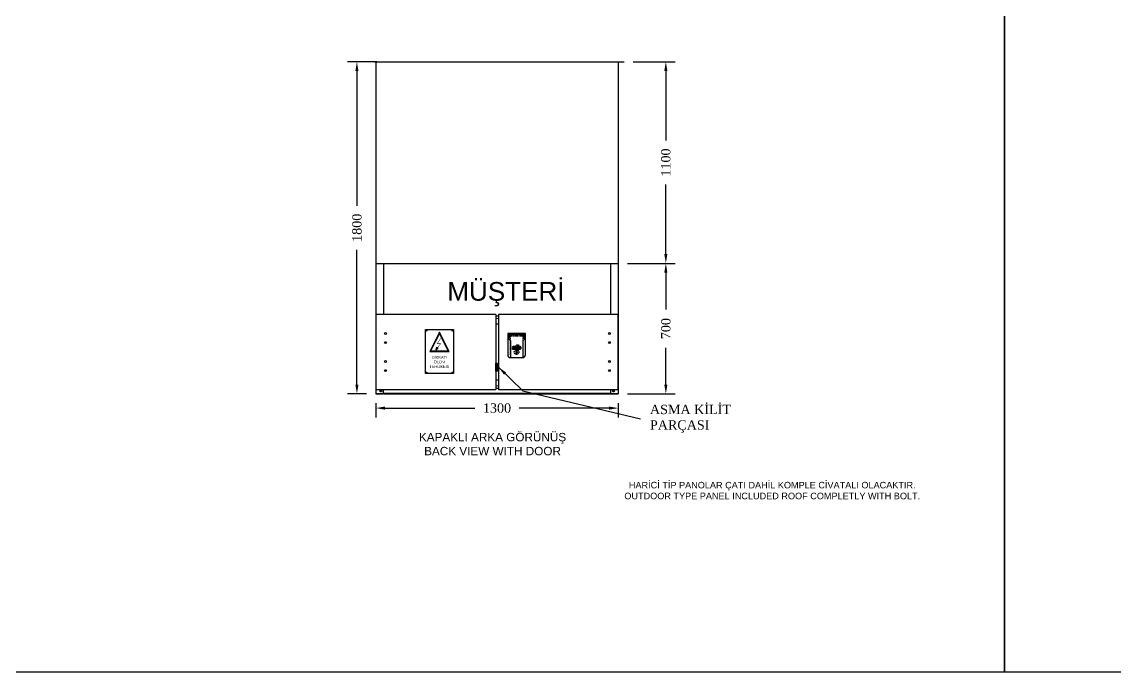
# Model space of a CAD drawing. Header units: metres. Extents: x 665631 to 671054, y 4275967 to 4279024.
# Drawn here: x 666166 to 666886, y 4275967 to 4276395 of the extents above; entities that cross this region are included whole.
import ezdxf

# ---------------------------------------------------------------- set-up
doc = ezdxf.new("R2010")
doc.units = ezdxf.units.M
doc.linetypes.add('HIDDEN', pattern=[9.525, 6.35, -3.175])
doc.layers.get('0').update_dxf_attribs({"color": 5, "lineweight": 0})
for name, color, linetype in [('AFB ANTED', 7, 'Continuous'), ('BLOKLAR', 4, 'Continuous'), ('Viewport', 7, 'Continuous'), ('VISIBLE', 7, 'Continuous')]:
    doc.layers.add(name, color=color, linetype=linetype)
doc.layers.add('HIDDEN', color=56, linetype='HIDDEN', plot=False)
doc.styles.add('SLDTEXTSTYLE0', font='arial.ttf')
doc.styles.get("Standard").update_dxf_attribs({"font": 'times.ttf'})
doc.dimstyles.new('ISO-25', dxfattribs={"dimtxt": 2.5, "dimasz": 2.5, "dimexe": 1.25, "dimexo": 0.625, "dimtad": 1, "dimtxsty": 'Standard', "dimcen": 2.5, "dimadec": 0, "dimazin": 0, "dimtfac": 1, "dimtmove": 0, "dimatfit": 3, "dimfxl": 1, "dimarcsym": 0})

# ---------------------------------------------------------------- blocks, each defined once
blk = doc.blocks.new('*D102')
at = {"color": 2, "linetype": 'Continuous', "lineweight": -2, "transparency": 16777216}
for p, q in [((-66755.7, -1647.6), (-66912.7, -1647.6)), ((-66862.7, -1697.6), (-66862.7, -2420.4)), ((-66862.7, -3379.6), (-66862.7, -2656.7)), ((-66811.5, -3429.6), (-66912.7, -3429.6))]:
    blk.add_line(p, q, dxfattribs=at)
at = {"color": 2, "linetype": 'Continuous', "lineweight": 30, "transparency": 16777216}
for points in [[(-66871.1, -1697.6), (-66854.4, -1697.6), (-66862.7, -1647.6)], [(-66871.1, -3379.6), (-66854.4, -3379.6), (-66862.7, -3429.6)]]:
    blk.add_solid(points, dxfattribs=at)
at = {"layer": 'Defpoints', "color": 0, "linetype": 'Continuous', "lineweight": 30, "transparency": 16777216}
for p in [(-66705.7, -1647.6), (-66862.7, -3429.6), (-66761.5, -3429.6)]:
    blk.add_point(p, dxfattribs=at)
at = {"color": 2, "linetype": 'Continuous', "transparency": 16777216, "insert": (-66862.7, -2538.6), "char_height": 50, "attachment_point": 5, "rotation": 90}
blk.add_mtext('1800', dxfattribs=at)
blk = doc.blocks.new('*D103')
at = {"color": 2, "linetype": 'Continuous', "lineweight": -2, "transparency": 16777216}
for p, q in [((-66761.5, -3479.6), (-66761.5, -3556.2)), ((-66711.5, -3506.2), (-66229.6, -3506.2)), ((-65511.5, -3506.2), (-65993.3, -3506.2)), ((-65461.5, -3479.6), (-65461.5, -3556.2))]:
    blk.add_line(p, q, dxfattribs=at)
at = {"color": 2, "linetype": 'Continuous', "lineweight": 30, "transparency": 16777216}
for points in [[(-66711.5, -3497.9), (-66711.5, -3514.6), (-66761.5, -3506.2)], [(-65511.5, -3497.9), (-65511.5, -3514.6), (-65461.5, -3506.2)]]:
    blk.add_solid(points, dxfattribs=at)
at = {"layer": 'Defpoints', "color": 0, "linetype": 'Continuous', "lineweight": 30, "transparency": 16777216}
for p in [(-66761.5, -3429.6, 74), (-65461.5, -3429.6, 74), (-65461.5, -3506.2)]:
    blk.add_point(p, dxfattribs=at)
at = {"color": 2, "linetype": 'Continuous', "transparency": 16777216, "insert": (-66111.5, -3506.2), "char_height": 50, "attachment_point": 5}
blk.add_mtext('1300', dxfattribs=at)
blk = doc.blocks.new('3F800C4')
at = {"layer": 'HIDDEN'}
for p, q in [((12.5, 115), (12.5, 15)), ((82.5, 115), (12.5, 115)), ((82.5, 15), (82.5, 115)), ((43, 34.5), (43, 25.5)), ((52, 34.5), (43, 34.5)), ((43, 25.5), (52, 25.5)), ((52, 25.5), (52, 34.5))]:
    blk.add_line(p, q, dxfattribs=at)
for radius in [12.5, 3]:
    blk.add_circle((47.5, 30), radius, dxfattribs=at)
for points, knots in [([(5, 105), (4.4, 105), (3.7, 105), (2.5, 105), (1.9, 105), (1, 104.9), (0.6, 104.8), (0.1, 104.5), (0, 104.4), (0, 104.1)], [1.5760323, 1.5760323, 1.5760323, 1.5760323, 1.7645164, 1.7645164, 1.9530006, 1.9530006, 2.1459978, 2.1459978, 2.3389951, 2.3389951, 2.3389951, 2.3389951]), ([(95, 104.1), (95, 104.4), (94.9, 104.5), (94.4, 104.8), (94, 104.9), (93.1, 105), (92.5, 105), (91.3, 105), (90.6, 105), (90, 105)], [2.3891017, 2.3891017, 2.3891017, 2.3891017, 2.582099, 2.582099, 2.7750962, 2.7750962, 2.9635804, 2.9635804, 3.1520645, 3.1520645, 3.1520645, 3.1520645])]:
    blk.add_open_spline(points, degree=3, knots=knots, dxfattribs=at)
at = {"layer": 'VISIBLE'}
for p, q in [((95, 130), (0, 130)), ((0, 130), (0, 105)), ((5, 125), (0, 130)), ((5, 125), (90, 125)), ((5, 105), (5, 125)), ((87, 122), (8, 122)), ((8, 122), (8, 109.4)), ((87, 109.4), (87, 122)), ((95, 130), (90, 125)), ((90, 125), (90, 105)), ((95, 105), (95, 130)), ((0, 105), (15, 90)), ((0, 105), (0, 15)), ((5, 105), (0, 105)), ((5, 105), (8, 105)), ((8, 109.4), (8, 104.5)), ((15, 90), (15, 0)), ((43, 61.3), (45.6, 61.3)), ((43, 58.8), (43, 61.3)), ((45.6, 58.8), (43, 58.8)), ((45.6, 61.3), (45.6, 62.8)), ((45.6, 43.7), (45.6, 58.8)), ((48.7, 62.8), (48.7, 61.3)), ((48.7, 61.3), (52, 61.3)), ((52, 58.8), (48.7, 58.8)), ((48.7, 58.8), (48.7, 43.7)), ((52, 61.3), (52, 58.8)), ((52.8, 68.2), (52.8, 65.5)), ((54.5, 68), (57.6, 68)), ((54.5, 43.7), (54.5, 68)), ((57.6, 68), (57.6, 59.2)), ((95, 105), (80, 90)), ((80, 90), (80, 0)), ((87, 104.5), (87, 109.4)), ((87, 105), (90, 105)), ((95, 105), (90, 105)), ((95, 15), (95, 105)), ((15, 0), (80, 0)), ((28.8, 56.2), (25.7, 56.2)), ((37.3, 52.2), (35.2, 52.2)), ((35.8, 54.5), (37.3, 54.5)), ((37.3, 48.3), (37.3, 52.2)), ((37.3, 43.7), (37.3, 45.5)), ((40.4, 43.7), (37.3, 43.7)), ((40.4, 55.1), (40.4, 43.7)), ((48.7, 43.7), (45.6, 43.7)), ((57.6, 43.7), (54.5, 43.7)), ((57.6, 56.2), (57.6, 47.9)), ((57.6, 45.1), (57.6, 43.7))]:
    blk.add_line(p, q, dxfattribs=at)
for centre, start, end in [((15, 15), 180, 270), ((80, 15), 270, 0)]:
    blk.add_arc(centre, 15, start, end, dxfattribs=at)
for points in [[(25.7, 56.2), (26.1, 61.7), (33.3, 61.7)], [(33.1, 59.2), (29, 59.2), (28.8, 56.2)], [(36, 58.7), (35.1, 59.2), (33.1, 59.2)], [(33.3, 61.7), (36.7, 61.7), (38.5, 60.3)], [(37.1, 57.2), (36.9, 58.1), (36, 58.7)], [(38.5, 60.3), (40.4, 59), (40.4, 55.1)], [(45.6, 62.8), (45.6, 68.4), (50.5, 68.4)], [(49.2, 65), (48.7, 64.3), (48.7, 62.8)], [(50.9, 65.6), (49.8, 65.6), (49.2, 65)], [(50.5, 68.4), (52, 68.4), (52.8, 68.2)], [(52.8, 65.5), (51.9, 65.6), (50.9, 65.6)], [(57.6, 59.2), (59.7, 61.7), (62.6, 61.7)], [(62.3, 59.2), (59.7, 59.2), (57.6, 56.2)], [(65.5, 57.5), (64.3, 59.2), (62.3, 59.2)], [(62.6, 61.7), (66, 61.7), (67.9, 59.2)], [(67.9, 59.2), (69.8, 56.8), (69.8, 52.6)], [(25.2, 48.4), (25.2, 54.5), (35.8, 54.5)], [(26.9, 44.7), (25.2, 46.1), (25.2, 48.4)], [(31.2, 43.3), (28.6, 43.3), (26.9, 44.7)], [(35.2, 52.2), (28.4, 52.2), (28.4, 48.5)], [(28.4, 48.5), (28.4, 47.2), (29.4, 46.5)], [(29.4, 46.5), (30.4, 45.7), (32.1, 45.7)], [(37.3, 45.5), (34.9, 43.3), (31.2, 43.3)], [(32.1, 45.7), (33.6, 45.7), (35.1, 46.4)], [(35.1, 46.4), (36.5, 47.1), (37.3, 48.3)], [(37.3, 54.5), (37.3, 56.4), (37.1, 57.2)], [(57.6, 47.9), (59.6, 45.7), (62.2, 45.7)], [(62.4, 43.3), (59.5, 43.3), (57.6, 45.1)], [(62.2, 45.7), (64.2, 45.7), (65.4, 47.5)], [(67.7, 45.8), (65.6, 43.3), (62.4, 43.3)], [(65.4, 47.5), (66.6, 49.2), (66.6, 52.6)], [(66.6, 52.6), (66.6, 55.9), (65.5, 57.5)], [(69.8, 52.6), (69.8, 48.3), (67.7, 45.8)]]:
    blk.add_open_spline(points, degree=2, dxfattribs=at)
blk = doc.blocks.new('*D97')
at = {"layer": 'AFB ANTED', "color": 2, "lineweight": -2, "transparency": 16777216}
for p, q in [((-65382, -1647.6), (-65156.1, -1647.6)), ((-65206.1, -1697.6), (-65206.1, -2070.4)), ((-65206.1, -2679.6), (-65206.1, -2306.7)), ((-65411.5, -2729.6), (-65156.1, -2729.6))]:
    blk.add_line(p, q, dxfattribs=at)
at = {"layer": 'AFB ANTED', "color": 2, "lineweight": 30, "transparency": 16777216}
for points in [[(-65214.5, -1697.6), (-65197.8, -1697.6), (-65206.1, -1647.6)], [(-65214.5, -2679.6), (-65197.8, -2679.6), (-65206.1, -2729.6)]]:
    blk.add_solid(points, dxfattribs=at)
at = {"layer": 'Defpoints', "color": 0, "lineweight": 30, "transparency": 16777216}
for p in [(-65432, -1647.6, 148), (-65206.1, -1647.6), (-65461.5, -2729.6)]:
    blk.add_point(p, dxfattribs=at)
at = {"layer": 'AFB ANTED', "color": 2, "transparency": 16777216, "insert": (-65206.1, -2188.6), "char_height": 50, "attachment_point": 5, "rotation": 90}
blk.add_mtext('1100', dxfattribs=at)
blk = doc.blocks.new('*D98')
at = {"layer": 'AFB ANTED', "color": 2, "lineweight": -2, "transparency": 16777216}
for p, q in [((-65411.5, -2729.6), (-65156.1, -2729.6)), ((-65206.1, -2779.6), (-65206.1, -2976.9)), ((-65206.1, -3379.6), (-65206.1, -3182.2)), ((-65411.5, -3429.6), (-65156.1, -3429.6))]:
    blk.add_line(p, q, dxfattribs=at)
at = {"layer": 'AFB ANTED', "color": 2, "lineweight": 30, "transparency": 16777216}
for points in [[(-65214.5, -2779.6), (-65197.8, -2779.6), (-65206.1, -2729.6)], [(-65214.5, -3379.6), (-65197.8, -3379.6), (-65206.1, -3429.6)]]:
    blk.add_solid(points, dxfattribs=at)
at = {"layer": 'Defpoints', "color": 0, "lineweight": 30, "transparency": 16777216}
for p in [(-65461.5, -2729.6), (-65461.5, -3429.6, 74), (-65206.1, -3429.6)]:
    blk.add_point(p, dxfattribs=at)
at = {"layer": 'AFB ANTED', "color": 2, "transparency": 16777216, "insert": (-65206.1, -3079.6), "char_height": 50, "attachment_point": 5, "rotation": 90}
blk.add_mtext('700', dxfattribs=at)
blk = doc.blocks.new('32000AC')
at = {"color": 2, "linetype": 'Continuous'}
blk.add_line((0, 0), (86.6, 0), dxfattribs=at)
blk.add_lwpolyline([(43.3, 86.6), (0, 0), (86.6, 0), (43.3, 86.6)], dxfattribs=at)
blk.add_lwpolyline([(43.3, 81.1), (4, 2.5), (82.6, 2.5)], close=True, dxfattribs=at)
at = {"layer": 'BLOKLAR', "color": 2}
for p, q in [((43.3, 86.6), (0, 0)), ((86.6, 0), (43.3, 86.6))]:
    blk.add_line(p, q, dxfattribs=at)
at = {"layer": 'BLOKLAR', "color": 1, "const_width": 2.25}
blk.add_lwpolyline([(49.4, 59.5), (33.4, 35.4), (48.7, 35.4), (34, 15.8)], dxfattribs=at)
at = {"layer": 'BLOKLAR', "color": 1}
blk.add_lwpolyline([(27.4, 7.5), (37.3, 13.3), (30.8, 18.5)], close=True, dxfattribs=at)
blk = doc.blocks.new('32000A4')
at = {"layer": 'AFB ANTED', "color": 4}
blk.add_lwpolyline([(0.6, 235), (150.6, 235), (150.6, 0), (0.6, 0), (0.6, 235)], dxfattribs=at)
for centre in [(5.6, 230), (145.6, 230), (5.6, 5), (145.6, 5)]:
    blk.add_circle(centre, 2.5, dxfattribs=at)
at = {"layer": 'AFB ANTED', "color": 4, "xscale": 1.2, "yscale": 1.2, "zscale": 1.2}
blk.add_blockref('32000AC', (23.6, 117.7), dxfattribs=at)
at = {"color": 2, "linetype": 'Continuous', "lineweight": 0, "insert": (75.6, 61.8), "char_height": 15, "width": 151.122, "attachment_point": 5, "style": 'SLDTEXTSTYLE0'}
blk.add_mtext('DİKKAT!\\PÖLÜM \\PTEHLIKESI\\P', dxfattribs=at)
blk = doc.blocks.new('302014C')
at = {"layer": 'AFB ANTED', "color": 4}
blk.add_blockref('32000A4', (0, 0), dxfattribs=at)
blk = doc.blocks.new('ANO DETAYI')
at = {"color": 7}
for p, q in [((-66765.958, -1647.561, 148), (-66790.958, -1647.561, 148)), ((-66790.958, -1647.561, 148), (-66790.958, -1647.561, 148)), ((-66765.958, -1647.561, 148), (-65456.958, -1647.561, 148)), ((-65456.958, -1647.561, 148), (-65431.958, -1647.561, 148)), ((-65431.958, -1647.561, 148), (-65431.958, -1647.561, 148))]:
    blk.add_line(p, q, dxfattribs=at)
at = {"color": 7, "linetype": 'ByBlock', "lineweight": 25, "ltscale": 2.5}
for p, q in [((-66761.458, -1647.561, 148), (-66761.458, -3429.561, 148)), ((-65461.458, -1647.561, 148), (-65461.458, -3429.561, 148))]:
    blk.add_line(p, q, dxfattribs=at)
at = {"linetype": 'Continuous'}
for p, q in [((-66761.458, -2729.561), (-65461.458, -2729.561, 76.349)), ((-66717.458, -3429.561, 74), (-65501.458, -3429.561, 74))]:
    blk.add_line(p, q, dxfattribs=at)
for p, q in [((-66719.458, -2729.561), (-66719.458, -3004.561)), ((-65503.458, -2729.561), (-65503.458, -3004.561)), ((-66116.958, -3004.561, 74), (-66759.458, -3004.561, 74)), ((-66759.458, -3406.561, 148), (-66759.458, -3004.561, 74)), ((-66116.958, -3004.561, 74), (-66116.958, -3406.561, 148)), ((-65463.458, -3004.561, 74), (-66103.958, -3004.561, 74)), ((-66103.958, -3004.561, 74), (-66103.958, -3406.561, 148)), ((-65463.458, -3004.561, 148), (-65463.458, -3406.561, 148)), ((-66116.958, -3054.561, 74), (-66103.958, -3054.561, 74)), ((-66103.958, -3356.561, 148), (-66116.958, -3356.561, 148)), ((-66761.458, -3429.561, 148), (-66719.458, -3429.561, 148)), ((-66759.458, -3406.561, 148), (-66116.958, -3406.561, 148)), ((-66719.458, -3429.561, 148), (-66743.458, -3429.561, 148)), ((-66719.458, -3429.561, 148), (-66719.458, -3410.561, 148)), ((-66103.958, -3406.561, 148), (-65463.458, -3406.561, 148)), ((-65501.458, -3429.561, 148), (-65501.458, -3406.561, 148)), ((-65461.458, -3429.561, 148), (-65501.458, -3429.561, 148)), ((-65501.458, -3429.561, 148), (-65475.458, -3429.561, 148))]:
    blk.add_line(p, q)
at = {"linetype": 'ByBlock', "lineweight": 25, "ltscale": 2.5}
for p, q in [((-66103.958, -3012.561, 74), (-66116.958, -3012.561, 74)), ((-66116.958, -3399.561, 148), (-66103.958, -3399.561, 148)), ((-66761.458, -3409.561, 148), (-66761.458, -3409.561, 148)), ((-66761.458, -3409.561, 148), (-66761.458, -3409.561, 148)), ((-66761.458, -3409.561, 148), (-66761.458, -3429.561, 148)), ((-66719.458, -3429.561, 148), (-66761.458, -3429.561, 148)), ((-66761.458, -3429.561, 148), (-66719.458, -3429.561, 148)), ((-66719.458, -3429.561, 148), (-66719.458, -3406.561, 148)), ((-66719.458, -3426.561, 148), (-65501.458, -3426.561, 148)), ((-65513.958, -3426.561, 148), (-65501.458, -3426.561, 148)), ((-65501.458, -3429.561, 148), (-65461.458, -3429.561, 148)), ((-65461.458, -3429.561, 148), (-65501.458, -3429.561, 148)), ((-65461.458, -3409.561, 148), (-65461.458, -3409.561, 148)), ((-65461.458, -3409.561, 148), (-65461.458, -3409.561, 148)), ((-65461.458, -3409.561, 148), (-65461.458, -3429.561, 148))]:
    blk.add_line(p, q, dxfattribs=at)
at = {"linetype": 'Continuous', "lineweight": 15, "ltscale": 5}
for p, q in [((-66103.958, -3025.561, 74), (-66116.958, -3025.561, 74)), ((-66103.958, -3025.561, 74), (-66116.958, -3025.561, 74)), ((-66116.958, -3386.561, 148), (-66103.958, -3386.561, 148)), ((-66116.958, -3386.561, 148), (-66103.958, -3386.561, 148))]:
    blk.add_line(p, q, dxfattribs=at)
at = {"color": 7, "lineweight": 30}
blk.add_lwpolyline([(-73021.742, 1939.747), (-63390.26, 1939.747), (-63390.26, -4922.924), (-73021.742, -4922.924)], close=True, dxfattribs=at)
at = {"color": 7, "linetype": 'Continuous'}
for centre in [(-66709.958, -3106.061, 74), (-65508.958, -3106.061, 74), (-66709.958, -3155.061, 74), (-65508.958, -3155.061, 74), (-66709.958, -3256.061, 148), (-65508.958, -3256.061, 148), (-66709.958, -3305.061, 148), (-65508.958, -3305.061, 148)]:
    blk.add_circle(centre, 5, dxfattribs=at)
at = {"linetype": 'Continuous'}
for centre in [(-66734.458, -3414.561, 148), (-65486.458, -3414.561, 148)]:
    blk.add_circle(centre, 5, dxfattribs=at)
at = {"layer": 'AFB ANTED', "color": 4, "elevation": 148}
for points in [[(-66116.958, -3264.79), (-66112.701, -3264.79), (-66112.701, -3307.363), (-66116.958, -3307.363)], [(-66108.144, -3264.79), (-66103.887, -3264.79), (-66103.887, -3307.363), (-66108.144, -3307.363)]]:
    blk.add_lwpolyline(points, close=True, dxfattribs=at)
at = {"layer": 'Viewport', "color": 7}
for p, q in [((-66790.958, -1647.561, 148), (-66792.958, -1647.561, 148)), ((-65431.958, -1647.561, 148), (-65429.958, -1647.561, 148))]:
    blk.add_line(p, q, dxfattribs=at)
at = {"layer": 'AFB ANTED', "color": 4}
blk.add_blockref('302014C', (-66495.684, -3320.319), dxfattribs=at)
at = {"layer": 'VISIBLE'}
blk.add_blockref('3F800C4', (-66053.853, -3235.561, 111), dxfattribs=at)
at = {"color": 2, "linetype": 'Continuous', "lineweight": 0, "attachment_point": 1, "style": 'SLDTEXTSTYLE0'}
for s, insert, char_height, width in [('\\pxqc;MÜŞTERİ', (-66702.632, -2829.988, 74), 100, 1277.76679), ('\\pxqc;KAPAKLI ARKA GÖRÜNÜŞ\\P\\fArial|b0|i0;BACK VIEW WITH DOOR', (-66612.719, -3639.331, 112.475), 45, 954.57573), ('\\pxqc;HARİCİ TİP PANOLAR ÇATI DAHİL KOMPLE CİVATALI OLACAKTIR.\\POUTDOOR TYPE PANEL INCLUDED ROOF COMPLETLY WITH BOLT.', (-65443.763, -3901.879), 35, 1616.60945)]:
    blk.add_mtext(s, dxfattribs=dict(at, insert=insert, char_height=char_height, width=width))
at = {"layer": 'AFB ANTED', "color": 2, "insert": (-65291.376, -3563.231, 148), "char_height": 50, "attachment_point": 4}
blk.add_mtext('ASMA KİLİT\\PPARÇASI', dxfattribs=at)
at = {"color": 7, "linetype": 'Continuous'}
dim = blk.add_linear_dim(base=(-66862.746, -3429.561, 148), p1=(-66705.658, -1647.561, 148), p2=(-66761.458, -3429.561, 148), angle=90, text='1800', dimstyle='ISO-25', override={"dimtxt": 50, "dimasz": 50, "dimexe": 50, "dimexo": 50, "dimgap": 50, "dimtad": 0, "dimcen": 50, "dimclrd": 2, "dimclre": 2, "dimclrt": 2}, dxfattribs=at)
dim.commit()
dim.dimension.update_dxf_attribs({"geometry": '*D102', "text_midpoint": (-66862.746, -2538.561, 148)})
dim = blk.add_linear_dim(base=(-65461.458, -3506.244, 74), p1=(-66761.458, -3429.561, 148), p2=(-65461.458, -3429.561, 148), dimstyle='ISO-25', override={"dimtxt": 50, "dimasz": 50, "dimexe": 50, "dimexo": 50, "dimgap": 50, "dimtad": 0, "dimcen": 50, "dimclrd": 2, "dimclre": 2, "dimclrt": 2}, dxfattribs=at)
dim.commit()
dim.dimension.update_dxf_attribs({"geometry": '*D103', "text_midpoint": (-66111.458, -3506.244, 74)})
at = {"layer": 'AFB ANTED', "color": 4}
dim = blk.add_linear_dim(base=(-65206.136, -1647.561), p1=(-65461.458, -2729.561), p2=(-65431.958, -1647.561, 148), angle=90, text='1100', dimstyle='ISO-25', override={"dimtxt": 50, "dimasz": 50, "dimexe": 50, "dimexo": 50, "dimgap": 50, "dimtad": 0, "dimcen": 50, "dimclrd": 2, "dimclre": 2, "dimclrt": 2}, dxfattribs=at)
dim.commit()
dim.dimension.update_dxf_attribs({"geometry": '*D97', "text_midpoint": (-65206.136, -2188.561)})
dim = blk.add_linear_dim(base=(-65206.136, -3429.561), p1=(-65461.458, -2729.561), p2=(-65461.458, -3429.561, 74), angle=90, dimstyle='ISO-25', override={"dimtxt": 50, "dimasz": 50, "dimexe": 50, "dimexo": 50, "dimgap": 50, "dimtad": 0, "dimcen": 50, "dimclrd": 2, "dimclre": 2, "dimclrt": 2}, dxfattribs=at)
dim.commit()
dim.dimension.update_dxf_attribs({"geometry": '*D98', "text_midpoint": (-65206.136, -3079.561)})
at = {"layer": 'AFB ANTED', "color": 4, "annotation_type": 0, "has_hookline": 1, "hookline_direction": 0, "text_width": 422.062}
blk.add_leader([(-66103.887, -3286.076, 148), (-65973.848, -3413.016, 148), (-65341.376, -3563.231, 148)], dimstyle='ISO-25', override={"dimtxt": 50, "dimasz": 50, "dimexe": 50, "dimexo": 50, "dimgap": 50, "dimtad": 0, "dimcen": 50, "dimclrd": 2, "dimclre": 2, "dimclrt": 2}, dxfattribs=at)

msp = doc.modelspace()

# ---------------------------------------------------------------- linework, layer by layer
at = {"color": 7, "lineweight": 30}
msp.add_lwpolyline([(666812.72, 4277098.31), (668317.68, 4277098.31), (668317.68, 4275967.09), (666812.72, 4275967.09)], close=True, dxfattribs=at)

# ---------------------------------------------------------------- block references
at = {"layer": 'AFB ANTED', "color": 4, "xscale": 0.1226459346474079, "yscale": 0.1226459346474079, "zscale": 0.1226459346474079}
msp.add_blockref('ANO DETAYI', (674587.27, 4276570.86), dxfattribs=at)

doc.saveas('drawing.dxf')
